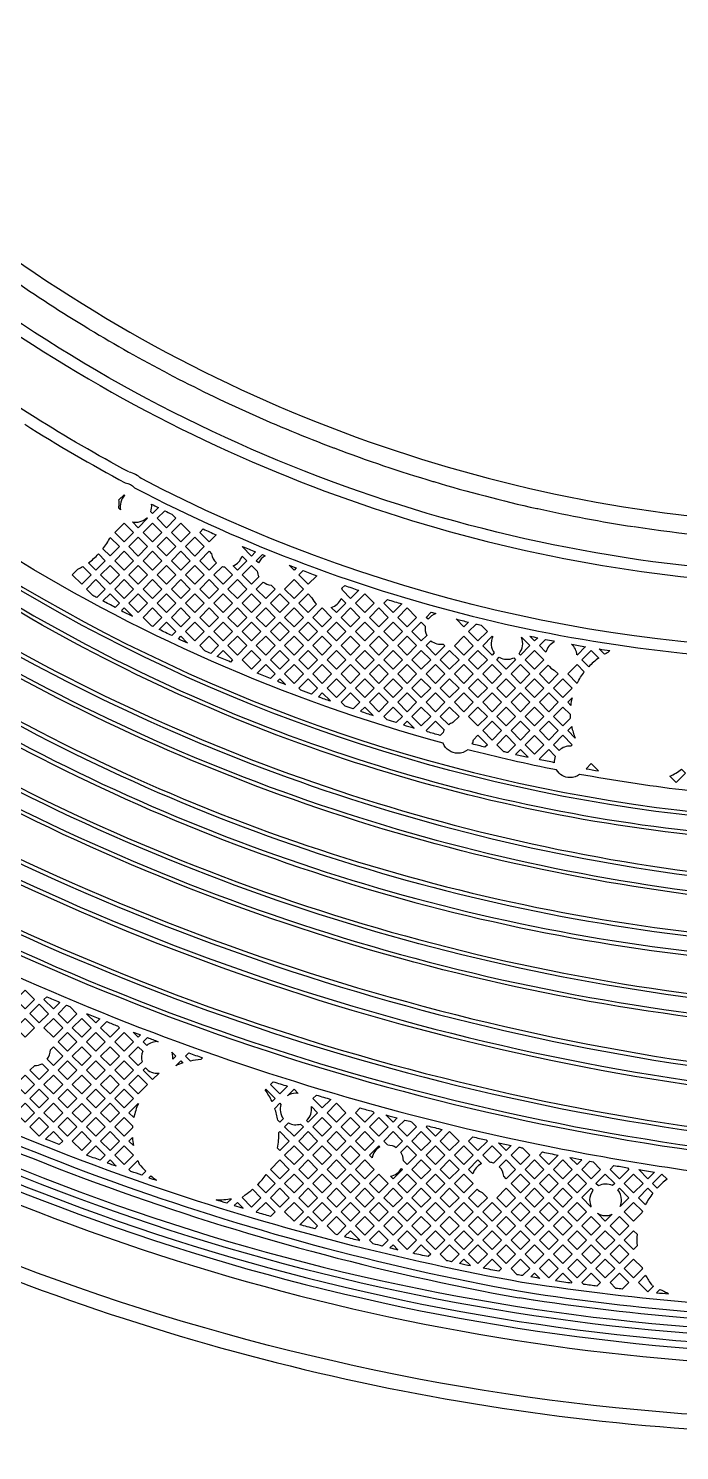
# Model space of a CAD drawing. Extents: x 3103 to 3424, y -52 to 175.
# Drawn here: x 3174.98 to 3182.34, y -17.54 to -1.48 of the extents above; entities that cross this region are included whole.
import ezdxf

# ---------------------------------------------------------------- set-up
doc = ezdxf.new("R2010")
doc.units = 0
doc.layers.add('gbr-dxf_layer0', color=7, linetype='Continuous')
doc.layers.add('gbr-outline-dxf_layer1', color=2, linetype='Continuous')

msp = doc.modelspace()

# ---------------------------------------------------------------- linework, layer by layer
at = {"layer": 'gbr-dxf_layer0'}
for p, q in [((3176.024, -6.916), (3176.004, -6.896)), ((3181.179, -8.554), (3181.274, -8.459)), ((3181.073, -8.768), (3181.179, -8.874)), ((3181.073, -9.088), (3181.123, -9.038)), ((3181.108, -9.123), (3181.073, -9.088)), ((3181.073, -9.408), (3181.119, -9.361)), ((3181.157, -9.492), (3181.073, -9.408)), ((3176.223, -13.618), (3176.117, -13.723)), ((3176.117, -13.723), (3176.173, -13.779)), ((3176.117, -14.043), (3176.157, -14.003)), ((3176.168, -14.093), (3176.117, -14.043)), ((3178.995, -14.043), (3179.039, -14.087)), ((3176.117, -14.363), (3176.217, -14.264)), ((3181.233, -14.682), (3181.339, -14.789)), ((3181.952, -14.763), (3181.872, -14.683)), ((3181.953, -15.56), (3181.872, -15.642)), ((3181.872, -15.642), (3181.977, -15.747)), ((3181.979, -15.747), (3182.043, -15.683)), ((3180.685, -15.84), (3180.528, -15.815))]:
    msp.add_line(p, q, dxfattribs=at)
at = {"layer": 'gbr-dxf_layer0', "linetype": 'Continuous'}
for points in [[(3185.036, -7.653), (3184.489, -7.653, -0.154892), (3174.641, -4.636, 0.091197), (3169.846, -2.465, 0.044548), (3167.16, -2.062)], [(3169.471, -2.011, -0.063372), (3169.477, -2.013, -0.003302), (3169.669, -2.056, -0.027883), (3169.688, -2.06, -0.017383), (3170.688, -2.327, -0.027458), (3170.707, -2.333, -0.022197), (3171.953, -2.775, -0.029835), (3171.972, -2.783, -0.053715), (3174.781, -4.297, 0.015508), (3175.655, -4.864, -0.030175), (3175.674, -4.876, 0.01513), (3176.559, -5.375)], [(3169.713, -2.564, -0.079641), (3169.721, -2.566, -0.001637), (3169.816, -2.589, -0.024256), (3171.155, -2.991, -0.02103), (3172.28, -3.443, -0.018687), (3173.245, -3.923, -0.026283), (3174.535, -4.717, 0.139031), (3183.385, -7.756)], [(3176.117, -6.487, -0.017997), (3175.058, -5.871), (3173.562, -4.933, 0.088703), (3167.807, -3.016), (3144.01, -3.016, -0.202133), (3144.001, -3.012), (3143.603, -2.615), (3141.604, -2.615), (3141.432, -2.787), (3141.432, -3.33, 0.284412), (3141.438, -3.652)], [(3176.565, -5.378, 0.030394), (3178.427, -6.213, -0.022638), (3178.442, -6.219, 0.017421), (3179.551, -6.593, -0.014204), (3179.56, -6.596, 0.017906), (3180.724, -6.899, -0.016554), (3180.736, -6.901, 0.016384), (3181.818, -7.104)], [(3174.941, -5.948, 0.019161), (3176.076, -6.609, -0.173747), (3176.182, -6.666, 0.061611), (3180.123, -8.146)], [(3194.915, -7.806, -0.054613), (3194.91, -7.807, -0.069281), (3189.993, -8.492), (3184.489, -8.492, -0.126131), (3176.259, -6.562)], [(3176.004, -6.896, 0.019679), (3176.006, -6.83, 0.015256), (3176.005, -6.802), (3176.063, -6.744), (3176.07, -6.751, 0.257538), (3176.024, -6.916)], [(3176.917, -7.17), (3176.956, -7.13, 0.002341), (3177.102, -7.197)], [(3183.561, -10.221), (3182.365, -10.078, -0.015657), (3181.207, -9.902, -0.16381), (3181.099, -9.938, -0.262677), (3180.947, -9.852, -0.013726), (3179.945, -9.625, -0.17168), (3179.833, -9.664, -0.308613), (3179.668, -9.551, -0.074387), (3174.599, -7.319)], [(3174.475, -7.515, 0.111451), (3182.338, -10.308), (3183.55, -10.453), (3191.562, -10.453, 0.097445), (3195.403, -9.698, -0.02167), (3195.668, -9.599)], [(3177.556, -7.489), (3177.625, -7.42, 0.000558), (3177.656, -7.433)], [(3177.656, -7.433, 0.159383), (3177.581, -7.514), (3177.556, -7.489)], [(3174.36, -7.697, 0.111452), (3182.312, -10.522), (3183.537, -10.669), (3191.561, -10.669)], [(3183.546, -10.498), (3182.332, -10.353, -0.111451), (3174.451, -7.553)], [(3178.035, -7.649), (3178.084, -7.6, 0.00241), (3178.239, -7.658)], [(3183.533, -10.714), (3182.306, -10.567, -0.111452), (3174.336, -7.735)], [(3178.524, -7.8), (3178.555, -7.769, 0.002444), (3178.713, -7.823)], [(3178.713, -7.823), (3178.621, -7.915), (3178.528, -7.822, 0.032155), (3178.524, -7.8)], [(3173.606, -8.017, 0.111852), (3182.735, -11.252), (3183.496, -11.342), (3191.562, -11.342, 0.097439), (3195.739, -10.52)], [(3178.995, -7.969), (3179.037, -7.927, 0.002481), (3179.199, -7.976)], [(3183.492, -11.387), (3182.73, -11.296, -0.111852), (3173.582, -8.055)], [(3179.474, -8.129), (3179.531, -8.072, 0.000854), (3179.585, -8.087)], [(3179.585, -8.087, 0.15747), (3179.497, -8.151), (3179.474, -8.129)], [(3180.124, -8.147, 0.059137), (3184.138, -8.623, 0.00514), (3184.49, -8.619)], [(3181.549, -8.504), (3181.527, -8.526, 0.013746), (3181.49, -8.546), (3181.429, -8.485)], [(3182.848, -12.473, -0.11262), (3172.818, -8.937), (3172.316, -8.62)], [(3172.341, -8.582), (3172.842, -8.899, 0.11262), (3182.853, -12.429)], [(3181.182, -8.87, -0.048987), (3181.261, -8.744), (3181.179, -8.662), (3181.073, -8.768)], [(3183.412, -12.755), (3182.823, -12.688, -0.112619), (3172.703, -9.119)], [(3172.727, -9.081, 0.112619), (3182.829, -12.643), (3183.416, -12.711), (3191.554, -12.711, 0.097433), (3196.25, -11.787)], [(3181.106, -9.262, -0.011574), (3181.104, -9.227), (3181.019, -9.142), (3180.913, -9.248)], [(3171.928, -9.236, 0.112908), (3183.384, -13.268), (3191.562, -13.268)], [(3171.813, -9.418, 0.11302), (3183.372, -13.483), (3191.562, -13.483)], [(3171.539, -9.851, 0.113281), (3183.343, -13.995), (3191.561, -13.995, 0.09736), (3196.737, -12.977, -0.142087), (3196.764, -12.967), (3199.084, -12.259, -0.071728), (3202.237, -11.771)], [(3171.424, -10.033, 0.113389), (3183.33, -14.21), (3191.561, -14.21)], [(3171.277, -10.267, 0.087103), (3180.379, -14.003, 0.026027), (3183.3, -14.485)], [(3144.16, -11.265, -0.068819), (3144.323, -11.186), (3144.442, -11.147, -0.075403), (3144.467, -11.143), (3167.518, -11.143, -0.034266), (3167.571, -11.147), (3167.962, -11.201, -0.096807), (3170.038, -12.244), (3170.813, -12.721, 0.127689), (3183.375, -16.582), (3183.384, -16.582, -0.055467), (3183.389, -16.582, 0.010906), (3184.529, -16.607), (3190.008, -16.607, 0.010952), (3191.144, -16.582, -0.055702), (3191.15, -16.582), (3191.158, -16.582, 0.090213), (3200.211, -14.517, -0.101418), (3202.461, -14.055)], [(3218.002, -17.373), (3212.812, -16.458), (3212.545, -16.354), (3203.367, -14.736, 0.143732), (3200.29, -15.079, -0.100607), (3189.865, -17.198), (3184.364, -17.198, -0.15063), (3169.33, -12.563, 0.128354), (3166.723, -11.607, -0.064739), (3166.717, -11.607, -0.058104), (3166.711, -11.606, 0.023513), (3166.195, -11.581), (3146.046, -11.581), (3145.299, -11.613)], [(3166.636, -11.743), (3166.711, -11.772, -0.12627), (3169.202, -12.676), (3169.813, -13.082, 0.002981), (3170.083, -13.253), (3170.529, -13.527, 0.013182), (3171.762, -14.224), (3172.284, -14.494), (3172.735, -14.716, 0.097311), (3182.765, -17.316), (3183.282, -17.341, -0.055033), (3183.288, -17.342, 0.010023), (3184.365, -17.363), (3189.865, -17.363, 0.010023), (3190.941, -17.342, -0.055026), (3190.947, -17.341), (3190.956, -17.341, 0.000637), (3191.02, -17.339, -0.055256), (3191.026, -17.338), (3191.035, -17.338, 0.003901), (3191.453, -17.316, -0.059518), (3191.459, -17.316)], [(3170.405, -12.009), (3170.977, -12.365, 0.140029), (3184.474, -16.221), (3190.004, -16.221)], [(3190.004, -16.297), (3184.474, -16.297, -0.140029), (3170.937, -12.43), (3170.365, -12.074)], [(3171.562, -12.489, 0.084449), (3180.54, -15.74), (3180.697, -15.765, 0.03745), (3184.58, -16.056)], [(3180.557, -15.64, -0.03679), (3176.52, -14.598, -0.047484), (3171.613, -12.401)], [(3175.158, -12.445), (3175.189, -12.414, 0.001431), (3175.338, -12.477)], [(3176.277, -12.924), (3176.327, -12.875, 0.001169), (3176.449, -12.921)], [(3176.449, -12.921, 0.202349), (3176.318, -12.966), (3176.277, -12.924)], [(3176.613, -13.12, 0.030583), (3176.614, -13.099, 0.084966), (3176.604, -13.039)], [(3176.757, -13.084), (3176.793, -13.048, 0.001467), (3176.949, -13.103)], [(3176.949, -13.103), (3176.929, -13.124, 0.03557), (3176.812, -13.14), (3176.757, -13.084)], [(3176.277, -13.244), (3176.304, -13.217, 0.245449), (3176.458, -13.275)], [(3177.716, -13.404), (3177.747, -13.373, 0.001492), (3177.908, -13.424)], [(3178.03, -13.506, 0.038107), (3178.003, -13.504, 0.142061), (3177.908, -13.531)], [(3178.195, -13.564), (3178.235, -13.524, 0.001506), (3178.398, -13.573)], [(3179.04, -14.087, -0.141776), (3179.135, -14.115), (3179.207, -14.043), (3179.101, -13.937), (3178.995, -14.043)], [(3179.474, -13.883), (3179.486, -13.871, 0.001547), (3179.656, -13.913)], [(3180.292, -14.062, 0.000667), (3180.363, -14.078, 0.000684), (3180.435, -14.093)], [(3176.217, -14.264, 0.013167), (3176.234, -14.303, 0.024235), (3176.308, -14.384), (3176.263, -14.429, -0.001167), (3176.141, -14.386), (3176.117, -14.363)], [(3180.753, -14.203), (3180.789, -14.167, 0.001587), (3180.965, -14.203)], [(3176.343, -14.457), (3176.365, -14.435, 0.018177), (3176.429, -14.487)], [(3181.343, -14.784, -0.111299), (3181.325, -14.708, -0.164683), (3181.362, -14.6), (3181.338, -14.577), (3181.233, -14.682)], [(3181.665, -14.782, 0.107054), (3181.681, -14.708, 0.174821), (3181.64, -14.595)], [(3181.872, -14.683), (3181.978, -14.577), (3182.034, -14.633, 0.044613), (3181.952, -14.763)], [(3177.276, -14.695), (3177.224, -14.746, -0.001141), (3177.103, -14.708)], [(3185.189, -20.491), (3184.364, -20.491, -0.037066), (3179.935, -20.162), (3179.058, -20.018, -0.066754), (3179.051, -20.017, -0.064721), (3179.045, -20.015, -0.084374), (3169.591, -16.6, -0.000313), (3169.568, -16.587, -0.058015), (3169.563, -16.585, -0.056518), (3169.558, -16.582, -0.010789), (3168.447, -15.919, -0.000308), (3168.425, -15.905, -0.054309), (3168.421, -15.903, -0.05371), (3168.416, -15.9, -0.009533), (3167.46, -15.273, 0.096225), (3166.692, -14.931, -0.060789), (3166.686, -14.93, -0.060727), (3166.68, -14.928), (3166.488, -14.894, 0.033416), (3166.195, -14.874), (3160.755, -14.874)], [(3180.757, -15.594, -0.000397), (3180.724, -15.589), (3180.656, -15.578)], [(3184.646, -15.954, -0.000669), (3184.58, -15.954, -0.037446), (3180.713, -15.664)], [(3182.077, -15.757), (3182.114, -15.719, 0.015698), (3182.201, -15.758), (3182.212, -15.769)], [(3184.646, -16.132, -0.000672), (3184.58, -16.132, -0.03745), (3180.686, -15.84)]]:
    msp.add_lwpolyline(points, format="xyb", dxfattribs=at)
for points in [[(3176.45, -6.889), (3176.383, -6.956), (3176.364, -6.937)], [(3175.907, -7.227), (3176.01, -7.33), (3175.904, -7.435), (3175.823, -7.355)], [(3177.102, -7.197), (3177.023, -7.276), (3176.917, -7.17)], [(3177.396, -7.33), (3177.502, -7.436), (3177.548, -7.389)], [(3178.006, -7.571), (3177.982, -7.595), (3177.927, -7.54)], [(3178.239, -7.658), (3178.141, -7.755), (3178.035, -7.649)], [(3176.033, -8.053), (3176.063, -8.023), (3176.157, -8.116)], [(3179.199, -7.976), (3179.101, -8.075), (3178.995, -7.969)], [(3179.952, -8.183), (3179.9, -8.235), (3179.812, -8.147)], [(3176.676, -8.37), (3176.703, -8.342), (3176.777, -8.417)], [(3180.734, -8.36), (3180.699, -8.395), (3180.646, -8.342)], [(3180.55, -8.354), (3180.645, -8.448), (3180.539, -8.554), (3180.524, -8.539)], [(3177.794, -8.85), (3177.822, -8.822), (3177.886, -8.886)], [(3178.258, -9.025), (3178.301, -8.982), (3178.393, -9.073)], [(3178.733, -9.19), (3178.781, -9.142), (3178.875, -9.236)], [(3179.219, -9.343), (3179.261, -9.302), (3179.337, -9.378)], [(3180.913, -9.248), (3181.019, -9.354), (3181.106, -9.266)], [(3180.484, -9.676), (3180.539, -9.621), (3180.626, -9.708)], [(3181.281, -9.838), (3181.339, -9.781), (3181.42, -9.863)], [(3175.338, -12.477), (3175.264, -12.551), (3175.158, -12.445)], [(3175.638, -12.605), (3175.744, -12.71), (3175.79, -12.664)], [(3176.249, -12.845), (3176.223, -12.87), (3176.166, -12.813)], [(3176.604, -13.039), (3176.649, -13.084), (3176.613, -13.12)], [(3176.648, -13.193), (3176.703, -13.138), (3176.727, -13.163)], [(3176.458, -13.275), (3176.383, -13.35), (3176.277, -13.244)], [(3177.655, -13.465), (3177.662, -13.458), (3177.768, -13.564), (3177.734, -13.598)], [(3177.908, -13.424), (3177.822, -13.51), (3177.716, -13.404)], [(3177.908, -13.531), (3177.982, -13.458), (3178.03, -13.506)], [(3178.398, -13.573), (3178.301, -13.67), (3178.195, -13.564)], [(3178.179, -13.655), (3178.247, -13.723), (3178.141, -13.829), (3178.124, -13.812)], [(3179.147, -13.783), (3179.101, -13.829), (3179.02, -13.749)], [(3179.656, -13.913), (3179.58, -13.989), (3179.474, -13.883)], [(3179.218, -14.266), (3179.26, -14.309), (3179.366, -14.203), (3179.26, -14.097), (3179.189, -14.168)], [(3180.435, -14.093), (3180.379, -14.149), (3180.292, -14.062)], [(3175.871, -14.289), (3175.904, -14.257), (3175.973, -14.326)], [(3180.965, -14.203), (3180.859, -14.309), (3180.753, -14.203)], [(3181.233, -14.254), (3181.179, -14.309), (3181.098, -14.229)], [(3182.052, -14.395), (3181.978, -14.469), (3181.876, -14.366)], [(3181.64, -14.595), (3181.658, -14.577), (3181.764, -14.683), (3181.665, -14.782)], [(3177.307, -14.772), (3177.342, -14.736), (3177.409, -14.803)], [(3181.577, -14.87), (3181.498, -14.948), (3181.409, -14.859)], [(3178.727, -15.162), (3178.621, -15.056), (3178.554, -15.123)], [(3179.066, -15.25), (3179.101, -15.216), (3179.156, -15.271)], [(3179.851, -15.425), (3179.9, -15.376), (3179.974, -15.45)], [(3180.656, -15.578), (3180.699, -15.536), (3180.757, -15.594)], [(3181.125, -15.642), (3181.019, -15.536), (3180.935, -15.62)], [(3180.712, -15.664), (3180.635, -15.652), (3180.558, -15.64)]]:
    msp.add_lwpolyline(points, dxfattribs=at)
for points in [[(3175.957, -7.17), (3176.063, -7.064), (3176.169, -7.17), (3176.063, -7.276)], [(3176.277, -7.17), (3176.383, -7.064), (3176.489, -7.17), (3176.383, -7.276)], [(3176.597, -7.17), (3176.703, -7.064), (3176.809, -7.17), (3176.703, -7.276)], [(3176.117, -7.33), (3176.223, -7.224), (3176.329, -7.33), (3176.223, -7.436)], [(3176.437, -7.33), (3176.543, -7.224), (3176.649, -7.33), (3176.543, -7.435)], [(3176.757, -7.33), (3176.863, -7.224), (3176.969, -7.33), (3176.863, -7.436)], [(3175.958, -7.489), (3176.063, -7.383), (3176.169, -7.489), (3176.064, -7.595)], [(3176.277, -7.489), (3176.383, -7.383), (3176.489, -7.489), (3176.383, -7.595)], [(3176.597, -7.489), (3176.703, -7.383), (3176.809, -7.489), (3176.703, -7.595)], [(3175.798, -7.649), (3175.904, -7.543), (3176.01, -7.649), (3175.904, -7.755)], [(3176.117, -7.649), (3176.223, -7.543), (3176.329, -7.649), (3176.223, -7.755)], [(3176.437, -7.649), (3176.543, -7.543), (3176.649, -7.649), (3176.543, -7.755)], [(3176.757, -7.649), (3176.863, -7.543), (3176.969, -7.649), (3176.863, -7.755)], [(3175.958, -7.809), (3176.064, -7.703), (3176.169, -7.809), (3176.063, -7.915)], [(3176.277, -7.809), (3176.383, -7.703), (3176.489, -7.809), (3176.383, -7.915)], [(3176.597, -7.809), (3176.703, -7.703), (3176.809, -7.809), (3176.703, -7.915)], [(3176.917, -7.809), (3177.023, -7.703), (3177.128, -7.809), (3177.023, -7.915)], [(3177.236, -7.809), (3177.342, -7.703), (3177.448, -7.809), (3177.342, -7.915)], [(3177.876, -7.809), (3177.982, -7.703), (3178.088, -7.809), (3177.982, -7.915)], [(3176.117, -7.969), (3176.223, -7.863), (3176.329, -7.969), (3176.223, -8.075)], [(3176.437, -7.969), (3176.543, -7.863), (3176.649, -7.969), (3176.543, -8.075)], [(3176.757, -7.969), (3176.863, -7.863), (3176.969, -7.969), (3176.863, -8.075)], [(3177.076, -7.969), (3177.182, -7.863), (3177.288, -7.969), (3177.182, -8.075)], [(3177.396, -7.969), (3177.502, -7.863), (3177.608, -7.969), (3177.502, -8.075)], [(3177.716, -7.969), (3177.822, -7.863), (3177.928, -7.969), (3177.822, -8.075)], [(3178.675, -7.969), (3178.781, -7.863), (3178.887, -7.969), (3178.781, -8.075)], [(3176.277, -8.129), (3176.383, -8.023), (3176.489, -8.129), (3176.387, -8.231), (3176.372, -8.224)], [(3176.597, -8.129), (3176.703, -8.023), (3176.809, -8.129), (3176.703, -8.235)], [(3176.917, -8.129), (3177.023, -8.023), (3177.129, -8.129), (3177.023, -8.235)], [(3177.236, -8.129), (3177.342, -8.023), (3177.448, -8.129), (3177.342, -8.235)], [(3177.556, -8.129), (3177.662, -8.023), (3177.768, -8.129), (3177.662, -8.235)], [(3177.876, -8.129), (3177.982, -8.023), (3178.088, -8.129), (3177.982, -8.235)], [(3178.195, -8.129), (3178.301, -8.023), (3178.407, -8.129), (3178.301, -8.235)], [(3178.515, -8.129), (3178.621, -8.023), (3178.727, -8.129), (3178.621, -8.235)], [(3178.835, -8.129), (3178.941, -8.023), (3179.047, -8.129), (3178.941, -8.235)], [(3179.155, -8.129), (3179.26, -8.023), (3179.366, -8.129), (3179.26, -8.235)], [(3176.757, -8.289), (3176.863, -8.183), (3176.969, -8.289), (3176.863, -8.395)], [(3177.076, -8.289), (3177.182, -8.183), (3177.288, -8.289), (3177.182, -8.395)], [(3177.396, -8.289), (3177.502, -8.183), (3177.608, -8.289), (3177.502, -8.395)], [(3177.716, -8.289), (3177.822, -8.183), (3177.928, -8.289), (3177.822, -8.395)], [(3178.036, -8.289), (3178.141, -8.183), (3178.247, -8.289), (3178.141, -8.395)], [(3178.355, -8.289), (3178.461, -8.183), (3178.567, -8.289), (3178.461, -8.395)], [(3178.675, -8.289), (3178.781, -8.183), (3178.887, -8.289), (3178.781, -8.395)], [(3178.995, -8.289), (3179.101, -8.183), (3179.207, -8.289), (3179.101, -8.395)], [(3177.236, -8.448), (3177.342, -8.342), (3177.448, -8.448), (3177.342, -8.554)], [(3177.556, -8.448), (3177.662, -8.342), (3177.768, -8.448), (3177.662, -8.554)], [(3177.876, -8.448), (3177.982, -8.343), (3178.088, -8.448), (3177.982, -8.554)], [(3178.195, -8.448), (3178.301, -8.343), (3178.407, -8.448), (3178.301, -8.554)], [(3178.515, -8.448), (3178.621, -8.342), (3178.727, -8.448), (3178.621, -8.554)], [(3178.835, -8.448), (3178.941, -8.343), (3179.047, -8.448), (3178.941, -8.554)], [(3179.154, -8.448), (3179.26, -8.342), (3179.366, -8.448), (3179.26, -8.554)], [(3179.794, -8.449), (3179.9, -8.343), (3180.006, -8.449), (3179.9, -8.555)], [(3177.396, -8.608), (3177.502, -8.502), (3177.608, -8.608), (3177.502, -8.714)], [(3177.716, -8.608), (3177.822, -8.502), (3177.928, -8.608), (3177.822, -8.714)], [(3178.036, -8.608), (3178.141, -8.502), (3178.247, -8.608), (3178.142, -8.714)], [(3178.355, -8.608), (3178.461, -8.502), (3178.567, -8.608), (3178.461, -8.714)], [(3178.675, -8.608), (3178.781, -8.502), (3178.887, -8.608), (3178.781, -8.714)], [(3178.995, -8.608), (3179.101, -8.502), (3179.207, -8.608), (3179.101, -8.714)], [(3179.314, -8.608), (3179.42, -8.502), (3179.526, -8.608), (3179.42, -8.714)], [(3179.634, -8.608), (3179.74, -8.502), (3179.846, -8.608), (3179.74, -8.714)], [(3179.954, -8.608), (3180.06, -8.502), (3180.166, -8.608), (3180.06, -8.714)], [(3180.593, -8.608), (3180.699, -8.502), (3180.805, -8.608), (3180.699, -8.714)], [(3177.876, -8.768), (3177.982, -8.662), (3178.088, -8.768), (3177.982, -8.874)], [(3178.195, -8.768), (3178.301, -8.662), (3178.407, -8.768), (3178.301, -8.874)], [(3178.515, -8.768), (3178.621, -8.662), (3178.727, -8.768), (3178.621, -8.874)], [(3178.835, -8.768), (3178.941, -8.662), (3179.047, -8.768), (3178.941, -8.874)], [(3179.154, -8.768), (3179.26, -8.662), (3179.366, -8.768), (3179.261, -8.874)], [(3179.474, -8.768), (3179.58, -8.662), (3179.686, -8.768), (3179.58, -8.874)], [(3179.794, -8.768), (3179.9, -8.662), (3180.006, -8.768), (3179.9, -8.874)], [(3180.114, -8.768), (3180.22, -8.662), (3180.325, -8.768), (3180.219, -8.874)], [(3180.433, -8.768), (3180.539, -8.662), (3180.645, -8.768), (3180.539, -8.874)], [(3178.355, -8.928), (3178.461, -8.822), (3178.567, -8.928), (3178.461, -9.034)], [(3178.675, -8.928), (3178.781, -8.822), (3178.887, -8.928), (3178.781, -9.034)], [(3178.995, -8.928), (3179.101, -8.822), (3179.207, -8.928), (3179.101, -9.034)], [(3179.314, -8.928), (3179.42, -8.822), (3179.526, -8.928), (3179.42, -9.034)], [(3179.634, -8.928), (3179.74, -8.822), (3179.846, -8.928), (3179.74, -9.034)], [(3179.954, -8.928), (3180.06, -8.822), (3180.166, -8.928), (3180.06, -9.034)], [(3180.273, -8.928), (3180.379, -8.822), (3180.485, -8.928), (3180.379, -9.034)], [(3180.593, -8.928), (3180.699, -8.822), (3180.805, -8.928), (3180.699, -9.034)], [(3180.913, -8.928), (3181.019, -8.822), (3181.125, -8.928), (3181.019, -9.034)], [(3178.835, -9.088), (3178.941, -8.982), (3179.047, -9.088), (3178.941, -9.194)], [(3179.155, -9.088), (3179.261, -8.982), (3179.367, -9.088), (3179.261, -9.194)], [(3179.474, -9.088), (3179.58, -8.982), (3179.686, -9.088), (3179.58, -9.194)], [(3179.794, -9.088), (3179.9, -8.982), (3180.006, -9.088), (3179.9, -9.194)], [(3180.114, -9.088), (3180.219, -8.982), (3180.325, -9.088), (3180.22, -9.194)], [(3180.433, -9.088), (3180.539, -8.982), (3180.645, -9.088), (3180.539, -9.194)], [(3180.753, -9.088), (3180.859, -8.982), (3180.965, -9.088), (3180.859, -9.194)], [(3179.314, -9.248), (3179.42, -9.142), (3179.526, -9.248), (3179.42, -9.354)], [(3179.954, -9.248), (3180.06, -9.142), (3180.166, -9.248), (3180.06, -9.354)], [(3180.273, -9.248), (3180.379, -9.142), (3180.485, -9.248), (3180.379, -9.354)], [(3180.593, -9.248), (3180.699, -9.142), (3180.805, -9.248), (3180.699, -9.354)], [(3180.114, -9.408), (3180.22, -9.302), (3180.326, -9.408), (3180.22, -9.514)], [(3180.433, -9.408), (3180.539, -9.302), (3180.645, -9.408), (3180.539, -9.514)], [(3180.753, -9.408), (3180.859, -9.302), (3180.965, -9.408), (3180.859, -9.514)], [(3180.593, -9.567), (3180.699, -9.462), (3180.805, -9.567), (3180.699, -9.673)], [(3174.839, -12.445), (3174.944, -12.339), (3175.05, -12.445), (3174.944, -12.551)], [(3174.998, -12.604), (3175.104, -12.499), (3175.21, -12.605), (3175.104, -12.71)], [(3174.838, -12.764), (3174.944, -12.658), (3175.05, -12.764), (3174.945, -12.87)], [(3175.158, -12.764), (3175.264, -12.658), (3175.37, -12.764), (3175.264, -12.87)], [(3175.478, -12.764), (3175.584, -12.658), (3175.69, -12.764), (3175.584, -12.87)], [(3175.318, -12.924), (3175.424, -12.818), (3175.53, -12.924), (3175.424, -13.03)], [(3175.638, -12.924), (3175.744, -12.818), (3175.85, -12.924), (3175.744, -13.03)], [(3175.957, -12.924), (3176.063, -12.818), (3176.169, -12.924), (3176.063, -13.03)], [(3175.478, -13.084), (3175.584, -12.978), (3175.69, -13.084), (3175.584, -13.19)], [(3175.798, -13.084), (3175.904, -12.978), (3176.01, -13.084), (3175.904, -13.19)], [(3175.318, -13.244), (3175.424, -13.138), (3175.53, -13.244), (3175.424, -13.35)], [(3175.638, -13.244), (3175.744, -13.138), (3175.85, -13.244), (3175.744, -13.35)], [(3175.957, -13.244), (3176.063, -13.138), (3176.169, -13.244), (3176.063, -13.35)], [(3174.839, -13.404), (3174.945, -13.298), (3175.05, -13.404), (3174.944, -13.51)], [(3175.158, -13.404), (3175.264, -13.298), (3175.37, -13.404), (3175.264, -13.51)], [(3175.478, -13.404), (3175.584, -13.298), (3175.69, -13.404), (3175.584, -13.51)], [(3175.798, -13.404), (3175.904, -13.298), (3176.009, -13.404), (3175.904, -13.51)], [(3176.117, -13.404), (3176.223, -13.298), (3176.329, -13.404), (3176.223, -13.51)], [(3174.998, -13.564), (3175.104, -13.458), (3175.21, -13.564), (3175.104, -13.67)], [(3175.318, -13.564), (3175.424, -13.458), (3175.53, -13.564), (3175.424, -13.67)], [(3175.638, -13.564), (3175.744, -13.458), (3175.85, -13.564), (3175.744, -13.67)], [(3175.957, -13.564), (3176.063, -13.458), (3176.169, -13.564), (3176.063, -13.67)], [(3174.839, -13.723), (3174.944, -13.617), (3175.05, -13.723), (3174.945, -13.829)], [(3175.158, -13.723), (3175.264, -13.617), (3175.37, -13.723), (3175.264, -13.829)], [(3175.478, -13.723), (3175.584, -13.618), (3175.69, -13.723), (3175.584, -13.829)], [(3175.798, -13.723), (3175.904, -13.617), (3176.01, -13.723), (3175.904, -13.829)], [(3178.355, -13.723), (3178.461, -13.617), (3178.567, -13.723), (3178.461, -13.829)], [(3174.998, -13.883), (3175.104, -13.777), (3175.21, -13.883), (3175.104, -13.989)], [(3175.318, -13.883), (3175.424, -13.777), (3175.53, -13.883), (3175.424, -13.989)], [(3175.638, -13.883), (3175.744, -13.777), (3175.85, -13.883), (3175.744, -13.989)], [(3178.195, -13.883), (3178.301, -13.777), (3178.407, -13.883), (3178.301, -13.989)], [(3178.515, -13.883), (3178.621, -13.777), (3178.727, -13.883), (3178.621, -13.989)], [(3178.835, -13.883), (3178.941, -13.777), (3179.047, -13.883), (3178.941, -13.989)], [(3175.478, -14.043), (3175.584, -13.937), (3175.69, -14.043), (3175.584, -14.149)], [(3175.798, -14.043), (3175.904, -13.937), (3176.01, -14.043), (3175.904, -14.149)], [(3178.035, -14.043), (3178.141, -13.937), (3178.247, -14.043), (3178.141, -14.149)], [(3178.355, -14.043), (3178.461, -13.937), (3178.567, -14.043), (3178.461, -14.149)], [(3178.675, -14.043), (3178.781, -13.937), (3178.887, -14.043), (3178.781, -14.149)], [(3179.314, -14.043), (3179.42, -13.937), (3179.526, -14.043), (3179.42, -14.149)], [(3179.634, -14.043), (3179.74, -13.937), (3179.846, -14.043), (3179.74, -14.149)], [(3175.957, -14.203), (3176.063, -14.097), (3176.169, -14.203), (3176.063, -14.309)], [(3177.876, -14.203), (3177.982, -14.097), (3178.088, -14.203), (3177.982, -14.309)], [(3178.195, -14.203), (3178.301, -14.097), (3178.407, -14.203), (3178.301, -14.309)], [(3178.515, -14.203), (3178.621, -14.097), (3178.727, -14.203), (3178.621, -14.309)], [(3179.474, -14.203), (3179.58, -14.097), (3179.686, -14.203), (3179.58, -14.309)], [(3179.794, -14.203), (3179.9, -14.097), (3180.006, -14.203), (3179.9, -14.309)], [(3177.716, -14.363), (3177.822, -14.257), (3177.928, -14.363), (3177.822, -14.469)], [(3178.035, -14.363), (3178.141, -14.257), (3178.247, -14.363), (3178.141, -14.469)], [(3178.355, -14.363), (3178.461, -14.257), (3178.567, -14.363), (3178.461, -14.469)], [(3178.675, -14.363), (3178.781, -14.257), (3178.887, -14.363), (3178.781, -14.469)], [(3179.314, -14.363), (3179.42, -14.257), (3179.526, -14.363), (3179.42, -14.469)], [(3179.634, -14.363), (3179.74, -14.257), (3179.846, -14.363), (3179.74, -14.469)], [(3180.593, -14.363), (3180.699, -14.257), (3180.805, -14.363), (3180.699, -14.469)], [(3180.913, -14.363), (3181.019, -14.257), (3181.125, -14.363), (3181.019, -14.469)], [(3177.876, -14.523), (3177.982, -14.417), (3178.088, -14.523), (3177.982, -14.629)], [(3178.195, -14.523), (3178.301, -14.417), (3178.407, -14.523), (3178.301, -14.629)], [(3178.515, -14.523), (3178.621, -14.417), (3178.727, -14.523), (3178.621, -14.629)], [(3178.835, -14.523), (3178.941, -14.417), (3179.047, -14.523), (3178.941, -14.629)], [(3179.154, -14.523), (3179.26, -14.417), (3179.366, -14.523), (3179.26, -14.629)], [(3179.474, -14.523), (3179.58, -14.417), (3179.686, -14.523), (3179.58, -14.629)], [(3179.794, -14.523), (3179.9, -14.417), (3180.006, -14.523), (3179.9, -14.629)], [(3180.433, -14.523), (3180.539, -14.417), (3180.645, -14.523), (3180.539, -14.629)], [(3180.753, -14.523), (3180.859, -14.417), (3180.965, -14.523), (3180.859, -14.629)], [(3181.073, -14.523), (3181.179, -14.417), (3181.285, -14.523), (3181.179, -14.629)], [(3181.712, -14.523), (3181.818, -14.417), (3181.924, -14.523), (3181.818, -14.629)], [(3177.716, -14.683), (3177.822, -14.577), (3177.928, -14.683), (3177.822, -14.789)], [(3178.035, -14.683), (3178.141, -14.577), (3178.247, -14.683), (3178.141, -14.789)], [(3178.355, -14.683), (3178.461, -14.576), (3178.567, -14.683), (3178.461, -14.789)], [(3178.675, -14.683), (3178.781, -14.576), (3178.887, -14.683), (3178.781, -14.789)], [(3178.995, -14.683), (3179.101, -14.577), (3179.206, -14.683), (3179.101, -14.788)], [(3179.314, -14.683), (3179.42, -14.577), (3179.526, -14.683), (3179.42, -14.789)], [(3179.634, -14.683), (3179.74, -14.577), (3179.846, -14.683), (3179.74, -14.789)], [(3180.273, -14.683), (3180.379, -14.577), (3180.485, -14.683), (3180.379, -14.789)], [(3180.593, -14.683), (3180.699, -14.577), (3180.805, -14.683), (3180.699, -14.789)], [(3180.913, -14.683), (3181.019, -14.577), (3181.125, -14.682), (3181.019, -14.789)], [(3177.876, -14.842), (3177.982, -14.736), (3178.088, -14.842), (3177.982, -14.948)], [(3178.195, -14.842), (3178.301, -14.736), (3178.407, -14.842), (3178.301, -14.948)], [(3178.515, -14.842), (3178.621, -14.736), (3178.727, -14.842), (3178.621, -14.948)], [(3178.835, -14.842), (3178.941, -14.736), (3179.047, -14.842), (3178.941, -14.948)], [(3179.154, -14.842), (3179.26, -14.736), (3179.366, -14.842), (3179.261, -14.948)], [(3179.474, -14.842), (3179.58, -14.736), (3179.686, -14.842), (3179.58, -14.948)], [(3179.794, -14.842), (3179.9, -14.736), (3180.006, -14.842), (3179.9, -14.948)], [(3180.114, -14.842), (3180.22, -14.737), (3180.325, -14.842), (3180.22, -14.948)], [(3180.433, -14.842), (3180.539, -14.736), (3180.645, -14.842), (3180.539, -14.948)], [(3180.753, -14.842), (3180.859, -14.736), (3180.965, -14.842), (3180.859, -14.948)], [(3181.073, -14.842), (3181.179, -14.736), (3181.285, -14.842), (3181.179, -14.948)], [(3178.355, -15.002), (3178.461, -14.896), (3178.567, -15.002), (3178.468, -15.101), (3178.449, -15.096)], [(3178.675, -15.002), (3178.781, -14.896), (3178.887, -15.002), (3178.781, -15.108)], [(3178.995, -15.002), (3179.101, -14.896), (3179.207, -15.002), (3179.101, -15.108)], [(3179.314, -15.002), (3179.42, -14.896), (3179.526, -15.002), (3179.42, -15.108)], [(3179.634, -15.002), (3179.74, -14.896), (3179.846, -15.002), (3179.74, -15.108)], [(3179.954, -15.002), (3180.06, -14.896), (3180.166, -15.002), (3180.06, -15.108)], [(3180.273, -15.002), (3180.379, -14.896), (3180.485, -15.002), (3180.379, -15.108)], [(3180.593, -15.002), (3180.699, -14.896), (3180.805, -15.002), (3180.699, -15.108)], [(3180.913, -15.002), (3181.019, -14.896), (3181.125, -15.002), (3181.019, -15.108)], [(3181.233, -15.002), (3181.339, -14.896), (3181.445, -15.002), (3181.339, -15.108)], [(3181.552, -15.002), (3181.658, -14.896), (3181.764, -15.002), (3181.658, -15.108)], [(3179.155, -15.162), (3179.261, -15.056), (3179.367, -15.162), (3179.261, -15.268)], [(3179.474, -15.162), (3179.58, -15.056), (3179.686, -15.162), (3179.58, -15.268)], [(3179.794, -15.162), (3179.9, -15.056), (3180.006, -15.162), (3179.9, -15.268)], [(3180.114, -15.162), (3180.22, -15.056), (3180.326, -15.162), (3180.22, -15.268)], [(3180.433, -15.162), (3180.539, -15.056), (3180.645, -15.162), (3180.539, -15.268)], [(3180.753, -15.162), (3180.859, -15.056), (3180.965, -15.162), (3180.859, -15.268)], [(3181.073, -15.162), (3181.179, -15.056), (3181.285, -15.162), (3181.179, -15.268)], [(3181.392, -15.162), (3181.498, -15.056), (3181.604, -15.162), (3181.498, -15.268)], [(3179.954, -15.322), (3180.06, -15.216), (3180.166, -15.322), (3180.06, -15.428)], [(3180.273, -15.322), (3180.379, -15.216), (3180.485, -15.322), (3180.379, -15.428)], [(3180.593, -15.322), (3180.699, -15.216), (3180.805, -15.322), (3180.699, -15.428)], [(3180.913, -15.322), (3181.019, -15.216), (3181.125, -15.322), (3181.019, -15.428)], [(3181.233, -15.322), (3181.339, -15.216), (3181.444, -15.322), (3181.338, -15.428)], [(3181.552, -15.322), (3181.658, -15.216), (3181.764, -15.322), (3181.658, -15.428)], [(3180.753, -15.482), (3180.859, -15.376), (3180.965, -15.482), (3180.859, -15.588)], [(3181.073, -15.482), (3181.179, -15.376), (3181.285, -15.482), (3181.179, -15.588)], [(3181.392, -15.482), (3181.498, -15.376), (3181.604, -15.482), (3181.498, -15.588)]]:
    msp.add_lwpolyline(points, close=True, dxfattribs=at)
for points in [[(3176.157, -7.049, 0.257543), (3176.322, -7.003), (3176.329, -7.01), (3176.223, -7.116)], [(3176.437, -7.01), (3176.522, -6.924, 0.001327), (3176.603, -6.964), (3176.649, -7.01), (3176.543, -7.116)], [(3176.917, -7.489), (3177.023, -7.383), (3177.05, -7.411, 0.167522), (3177.105, -7.513), (3177.023, -7.595)], [(3175.661, -7.512, 0.044454), (3175.773, -7.413), (3175.85, -7.489), (3175.744, -7.595)], [(3177.294, -7.548, 0.221122), (3177.395, -7.437), (3177.448, -7.489), (3177.342, -7.595)], [(3177.396, -7.649), (3177.502, -7.543), (3177.566, -7.607, 0.095339), (3177.586, -7.672), (3177.502, -7.755)], [(3175.478, -7.649), (3175.542, -7.585, 0.018437), (3175.596, -7.555), (3175.69, -7.649), (3175.584, -7.755)], [(3175.638, -7.809), (3175.744, -7.703), (3175.85, -7.809), (3175.754, -7.905, -0.000694), (3175.711, -7.883)], [(3177.076, -7.649), (3177.173, -7.553, 0.037236), (3177.198, -7.559), (3177.288, -7.649), (3177.182, -7.755)], [(3175.824, -7.943), (3175.904, -7.863), (3176.01, -7.969), (3175.962, -8.016, -0.002118)], [(3177.556, -7.809), (3177.635, -7.73, 0.135762), (3177.723, -7.765), (3177.768, -7.809), (3177.662, -7.915)], [(3178.035, -7.969), (3178.141, -7.863), (3178.185, -7.907, 0.127687), (3178.236, -7.98), (3178.141, -8.075)], [(3178.402, -8.016, 0.221542), (3178.515, -7.917), (3178.567, -7.969), (3178.461, -8.075)], [(3176.459, -8.266), (3176.543, -8.183), (3176.649, -8.289), (3176.603, -8.335, -0.002145)], [(3179.314, -8.289), (3179.42, -8.183), (3179.465, -8.228, 0.153531), (3179.481, -8.333), (3179.42, -8.395)], [(3176.917, -8.448), (3177.023, -8.343), (3177.128, -8.448), (3177.041, -8.536, -0.000999), (3176.975, -8.507)], [(3179.954, -8.289), (3180.038, -8.204, 0.000893), (3180.095, -8.218), (3180.166, -8.289), (3180.06, -8.395)], [(3180.114, -8.449), (3180.22, -8.343), (3180.226, -8.35, 0.274106), (3180.244, -8.53), (3180.22, -8.554)], [(3177.116, -8.569), (3177.182, -8.502), (3177.288, -8.608), (3177.264, -8.633, -0.002178)], [(3179.474, -8.448), (3179.529, -8.393, 0.211932), (3179.668, -8.431), (3179.686, -8.449), (3179.58, -8.554)], [(3180.753, -8.448), (3180.824, -8.377, 0.001314), (3180.911, -8.394), (3180.922, -8.406, 0.222471), (3180.827, -8.523)], [(3181.233, -8.608), (3181.339, -8.502), (3181.424, -8.588, 0.049592), (3181.31, -8.686)], [(3177.565, -8.759), (3177.662, -8.662), (3177.768, -8.768), (3177.716, -8.82, -0.002199)], [(3180.273, -8.608), (3180.301, -8.58, 0.2405), (3180.463, -8.586), (3180.485, -8.608), (3180.379, -8.714)], [(3180.753, -8.768), (3180.854, -8.667, 0.128718), (3180.922, -8.726), (3180.965, -8.768), (3180.859, -8.874)], [(3178.036, -8.928), (3178.142, -8.822), (3178.248, -8.928), (3178.179, -8.996, -0.001727), (3178.06, -8.952)], [(3178.515, -9.088), (3178.621, -8.982), (3178.727, -9.088), (3178.652, -9.163, -0.00136), (3178.558, -9.131)], [(3178.995, -9.248), (3179.101, -9.142), (3179.207, -9.248), (3179.136, -9.318, -0.001474), (3179.033, -9.286)], [(3179.634, -9.248), (3179.74, -9.142), (3179.846, -9.248), (3179.775, -9.318, 0.073521), (3179.729, -9.343)], [(3179.474, -9.408), (3179.58, -9.302), (3179.678, -9.4, 0.043913), (3179.666, -9.428), (3179.631, -9.462, -0.002), (3179.489, -9.422)], [(3179.996, -9.559, 0.069643), (3180.009, -9.512), (3180.06, -9.461), (3180.166, -9.567), (3180.138, -9.595, -0.001989)], [(3180.273, -9.567), (3180.379, -9.461), (3180.485, -9.567), (3180.397, -9.656, -0.000671), (3180.352, -9.646)], [(3180.913, -9.567), (3181.019, -9.461), (3181.125, -9.567), (3181.109, -9.583, 0.206853), (3180.977, -9.631)], [(3180.753, -9.727), (3180.859, -9.621), (3180.933, -9.696, 0.106169), (3180.922, -9.77, -0.00219), (3180.763, -9.737)], [(3182.227, -9.923, 0.04913), (3182.36, -9.844), (3182.404, -9.887), (3182.297, -9.993)], [(3175.318, -12.605), (3175.413, -12.509, 0.000412), (3175.45, -12.525), (3175.53, -12.605), (3175.424, -12.711)], [(3175.798, -12.764), (3175.867, -12.695, 0.001174), (3175.989, -12.744), (3176.01, -12.764), (3175.904, -12.87)], [(3175.195, -13.12, 0.165727), (3175.231, -13.012), (3175.264, -12.978), (3175.37, -13.084), (3175.264, -13.19)], [(3176.117, -13.084), (3176.223, -12.978), (3176.273, -13.028, 0.173689), (3176.266, -13.148), (3176.223, -13.19)], [(3174.998, -13.244), (3175.053, -13.19, 0.122125), (3175.136, -13.17), (3175.21, -13.244), (3175.104, -13.35)], [(3177.765, -13.674), (3177.822, -13.617), (3177.833, -13.629, 0.243253), (3177.862, -13.79), (3177.822, -13.829), (3177.8, -13.808, 0.041709)], [(3175.958, -13.883), (3176.063, -13.777), (3176.159, -13.873, 0.006992), (3176.157, -13.896), (3176.063, -13.989)], [(3178.675, -13.723), (3178.73, -13.669, 0.001312), (3178.872, -13.709), (3178.887, -13.723), (3178.781, -13.829)], [(3179.154, -13.883), (3179.232, -13.806, 0.000722), (3179.308, -13.825), (3179.366, -13.883), (3179.26, -13.989)], [(3175.177, -14.024), (3175.264, -13.937), (3175.37, -14.043), (3175.329, -14.084, -0.001459)], [(3177.794, -14.122, 0.053341), (3177.812, -13.947), (3177.822, -13.937), (3177.928, -14.043), (3177.822, -14.149)], [(3177.876, -13.883), (3177.92, -13.839, 0.199445), (3178.056, -13.851), (3178.088, -13.883), (3177.982, -13.989)], [(3175.638, -14.202), (3175.744, -14.097), (3175.85, -14.203), (3175.793, -14.26, -0.00147)], [(3178.835, -14.203), (3178.941, -14.097), (3178.953, -14.11, 0.224333), (3178.865, -14.233)], [(3179.954, -14.043), (3180.001, -13.996, 0.001386), (3180.153, -14.031), (3180.166, -14.043), (3180.06, -14.149)], [(3180.114, -14.203), (3180.22, -14.097), (3180.326, -14.203), (3180.236, -14.293, 0.061411), (3180.193, -14.283)], [(3180.433, -14.203), (3180.524, -14.112, 0.000412), (3180.563, -14.121), (3180.645, -14.203), (3180.539, -14.309)], [(3179.954, -14.363), (3180.06, -14.257), (3180.101, -14.298, 0.221781), (3180.003, -14.412)], [(3180.301, -14.335), (3180.379, -14.257), (3180.485, -14.363), (3180.379, -14.469), (3180.351, -14.441, 0.168741)], [(3181.233, -14.363), (3181.324, -14.271, 0.000379), (3181.359, -14.277), (3181.444, -14.363), (3181.338, -14.469)], [(3177.57, -14.536, 0.045533), (3177.666, -14.421), (3177.768, -14.523), (3177.662, -14.629)], [(3179.072, -14.44, 0.224301), (3179.195, -14.352), (3179.207, -14.363), (3179.101, -14.469)], [(3181.392, -14.523), (3181.498, -14.417), (3181.604, -14.523), (3181.579, -14.547, 0.236217), (3181.42, -14.551)], [(3181.552, -14.363), (3181.596, -14.319, 0.001358), (3181.747, -14.345), (3181.764, -14.363), (3181.658, -14.469)], [(3182.032, -14.523), (3182.138, -14.417), (3182.195, -14.474, 0.043554), (3182.084, -14.575)], [(3177.396, -14.682), (3177.43, -14.649, 0.031257), (3177.513, -14.588), (3177.608, -14.683), (3177.502, -14.789)], [(3179.954, -14.683), (3180.05, -14.587, 0.098108), (3180.108, -14.624), (3180.166, -14.683), (3180.06, -14.789)], [(3177.556, -14.842), (3177.662, -14.736), (3177.768, -14.842), (3177.716, -14.894, -0.001429), (3177.563, -14.849)], [(3181.712, -14.842), (3181.818, -14.736), (3181.918, -14.836, 0.006295), (3181.91, -14.856), (3181.818, -14.948)], [(3178.049, -14.989), (3178.141, -14.896), (3178.247, -15.002), (3178.216, -15.034, -0.001539)], [(3178.835, -15.162), (3178.941, -15.056), (3179.047, -15.162), (3178.979, -15.229, -0.000951), (3178.877, -15.205)], [(3181.712, -15.162), (3181.818, -15.056), (3181.857, -15.095, 0.038595), (3181.858, -15.228), (3181.818, -15.268)], [(3179.326, -15.311), (3179.42, -15.216), (3179.526, -15.322), (3179.499, -15.349, -0.001582)], [(3179.634, -15.322), (3179.74, -15.216), (3179.846, -15.322), (3179.762, -15.406, -0.000539), (3179.707, -15.395)], [(3180.117, -15.479), (3180.22, -15.376), (3180.325, -15.482), (3180.294, -15.513, -0.00161)], [(3180.433, -15.482), (3180.539, -15.376), (3180.645, -15.482), (3180.564, -15.563, -0.000576), (3180.504, -15.553)], [(3181.712, -15.482), (3181.818, -15.376), (3181.913, -15.471, 0.005136), (3181.919, -15.487), (3181.818, -15.588)], [(3181.233, -15.642), (3181.338, -15.536), (3181.444, -15.642), (3181.404, -15.682, -0.001473), (3181.254, -15.663)], [(3181.552, -15.642), (3181.658, -15.536), (3181.764, -15.642), (3181.69, -15.716, -0.000731), (3181.618, -15.708)]]:
    msp.add_lwpolyline(points, format="xyb", close=True, dxfattribs=at)
at = {"layer": 'gbr-dxf_layer0'}
for centre, radius, start, end in [((3176.05, -6.786), 0.306, 47.5145, 76.7308), ((3176.197, -6.876), 0.178, 339.9948, 8.5278), ((3184.138, 8.525), 17.224, 243.2034, 243.4926), ((3175.16, -6.83), 0.846, 321.6454, 332.02), ((3184.365, 9.506), 16.803, 261.299, 266.8437), ((3184.138, 8.524), 17.224, 246.9683, 247.5065), ((3184.137, 8.525), 17.224, 248.8633, 249.1459), ((3185.31, 10.517), 21.705, 237.7259, 263.2544), ((3185.31, 10.517), 21.75, 237.7259, 263.2544), ((3184.594, 8.505), 18.64, 242.6619, 243.0892), ((3184.137, 8.525), 17.224, 255.4571, 255.9351), ((3184.138, 8.525), 17.224, 258.3046, 258.6026), ((3184.594, 8.505), 18.64, 244.8626, 245.2072), ((3180.387, -8.425), 0.178, 320.0629, 23.6254), ((3184.138, 8.524), 17.224, 259.9011, 260.4276), ((3181, -8.566), 0.178, 4.0888, 48.5027), ((3184.138, 8.524), 17.224, 260.9508, 261.3554), ((3184.987, 9.595), 21.472, 237.7255, 263.3412), ((3184.987, 9.595), 21.427, 237.7255, 263.3413), ((3184.988, 9.594), 21.688, 237.7243, 263.34), ((3184.988, 9.594), 21.643, 237.7243, 263.34), ((3184.594, 8.505), 18.64, 248.6044, 248.9091), ((3184.594, 8.505), 18.64, 250.1302, 250.5697), ((3181.863, -9.207), 0.76, 167.1112, 173.6666), ((3186.47, 13.791), 27.28, 237.7267, 263.4966), ((3184.594, 8.505), 18.64, 251.6743, 252.1339), ((3186.47, 13.791), 27.495, 237.7266, 263.5219), ((3184.594, 8.505), 18.64, 253.2408, 253.6202), ((3181.893, -9.207), 0.79, 191.2469, 201.1011), ((3184.594, 8.505), 18.64, 257.2644, 257.7093), ((3186.47, 13.792), 28.007, 237.727, 263.5814), ((3184.594, 8.505), 18.64, 259.7646, 260.1972), ((3186.47, 13.792), 28.222, 237.727, 263.6057), ((3184.53, 9.543), 26.011, 238.4616, 270), ((3184.53, 9.543), 25.934, 238.4616, 270), ((3185.606, 12.275), 28.546, 240.4411, 259.7506), ((3186.47, 13.792), 28.53, 247.6892, 248.0156), ((3186.47, 13.792), 28.53, 248.829, 249.0067), ((3176.984, -13.95), 0.829, 108.0323, 113.9308), ((3176.984, -13.95), 0.829, 25.1865, 35.8966), ((3176.984, -13.95), 0.829, 156.4033, 168.0767), ((3178.003, -13.682), 0.178, 312.9398, 8.7142), ((3186.47, 13.791), 28.53, 254.8628, 255.1261), ((3176.984, -13.95), 0.829, 183.6645, 189.9325), ((3185.607, 12.275), 28.291, 249.8729, 250.0908), ((3179.04, -14.265), 0.178, 0.0005, 32.9826), ((3186.47, 13.792), 28.53, 259.1481, 259.4247), ((3186.469, 13.792), 28.53, 260.7347, 261.0935), ((3185.607, 12.274), 28.291, 250.8857, 251.0695), ((3177.102, -13.577), 1.131, 270.0781, 278.8493), ((3185.606, 12.275), 28.291, 252.9409, 253.1567), ((3181.503, -14.708), 0.178, 237.9222, 294.4348), ((3185.606, 12.275), 28.291, 255.5648, 255.9177), ((3185.606, 12.275), 28.291, 256.6342, 256.8212), ((3185.606, 12.275), 28.291, 258.2624, 258.518), ((3182.717, -15.16), 0.862, 207.6598, 216.2171), ((3184.58, 9.973), 25.851, 261.8936, 262.3097), ((3182.776, -14.357), 1.515, 240.4096, 241.0615), ((3184.58, 9.973), 25.851, 264.4424, 264.7426)]:
    msp.add_arc(centre, radius, start, end, dxfattribs=at)
at = {"layer": 'gbr-outline-dxf_layer1', "linetype": 'Continuous'}
msp.add_lwpolyline([(3140.479, -14.077), (3140.479, -2.478, -0.414215), (3141.479, -1.478), (3166.349, -1.478, -0.152268), (3174.93, -4.153, 0.152268), (3184.364, -7.094), (3189.864, -7.094, 0.101585), (3196.404, -5.751, -0.145892), (3204.975, -4.759), (3222.844, -7.91, -0.414233), (3223.656, -9.069), (3221.641, -20.493, -0.414154), (3220.483, -21.304), (3202.76, -18.178, 0.144694), (3201.633, -18.306, -0.100411), (3189.864, -20.694), (3184.364, -20.694, -0.151026), (3167.323, -15.426, 0.151038), (3166.194, -15.077), (3141.479, -15.077, -0.414215)], format="xyb", close=True, dxfattribs=at)

doc.saveas('drawing.dxf')
